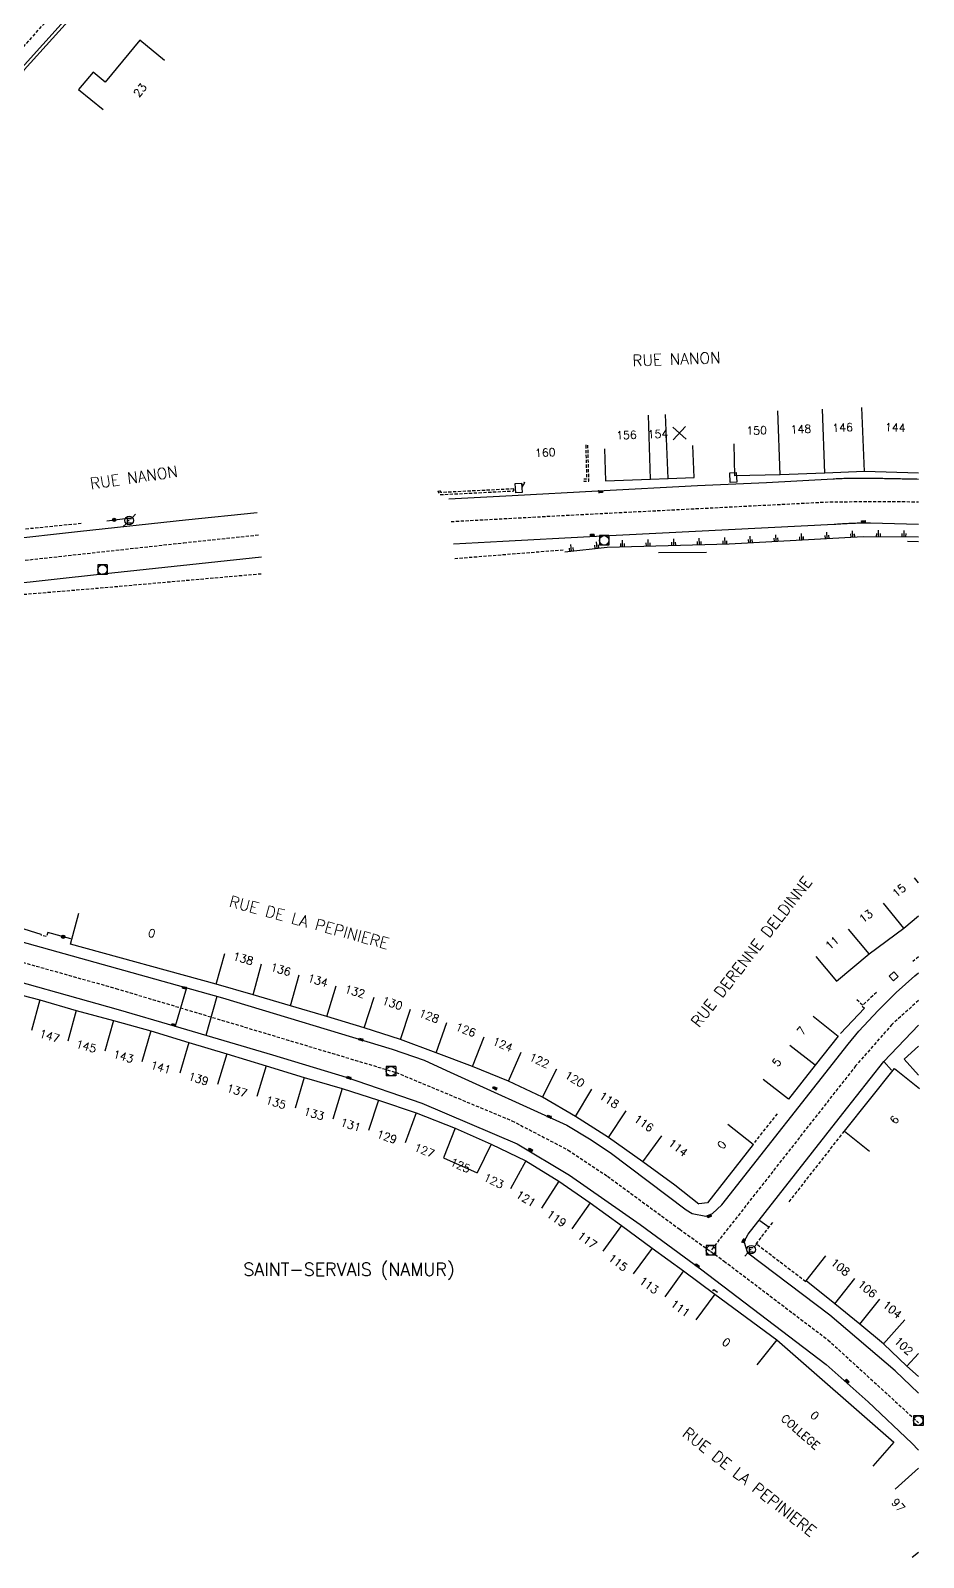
# Model space of a CAD drawing. Header units: millimetres. Extents: x 184000 to 185001, y 129000 to 130000.
# Drawn here: x 184861.3 to 185000.8, y 129208.7 to 129447.3 of the extents above; entities that cross this region are included whole.
import ezdxf
from ezdxf.enums import TextEntityAlignment as Align

# ---------------------------------------------------------------- set-up
doc = ezdxf.new("R2010")
doc.units = ezdxf.units.MM
doc.linetypes.add('DASHED', pattern=[0.75, 0.5, -0.25])
doc.layers.get('0').update_dxf_attribs({"linetype": 'CONTINUOUS'})
for name, color, linetype in [('W0001', 6, 'DASHED'), ('W0008', 7, 'CONTINUOUS'), ('W0100', 7, 'CONTINUOUS'), ('W0112', 1, 'DASHED'), ('W0211', 2, 'CONTINUOUS'), ('W0302', 3, 'CONTINUOUS'), ('W0322', 7, 'CONTINUOUS'), ('W0334', 7, 'CONTINUOUS'), ('W0400', 7, 'CONTINUOUS'), ('W0420', 7, 'CONTINUOUS'), ('W0471', 7, 'CONTINUOUS'), ('W0980', 7, 'CONTINUOUS'), ('W0984', 7, 'CONTINUOUS'), ('W0989', 7, 'CONTINUOUS'), ('W0991', 7, 'CONTINUOUS'), ('W1102', 7, 'CONTINUOUS'), ('W1471', 7, 'CONTINUOUS')]:
    doc.layers.add(name, color=color, linetype=linetype)
doc.styles.get("Standard").update_dxf_attribs({"font": 'romans.shx', "width": 0.85})

# ---------------------------------------------------------------- blocks, each defined once
blk = doc.blocks.new('t322o')
at = {"color": 0, "linetype": 'Continuous'}
for radius in [0.25, 0.15]:
    blk.add_circle((0, 0), radius, dxfattribs=at)
blk = doc.blocks.new('t112o')
at = {"color": 0, "linetype": 'Continuous'}
for p, q in [((-0.5, 0.5), (0.5, 0.5)), ((-0.5, -0.5), (-0.5, 0.5)), ((0.5, 0.5), (0.5, -0.5)), ((0.5, -0.5), (-0.5, -0.5))]:
    blk.add_line(p, q, dxfattribs=at)
blk = doc.blocks.new('T400')
for p, q in [((-0.15, 0.3), (0.15, 0.3)), ((-0.15, -0.25), (-0.15, 0.3)), ((-0.15, 0.15), (0.15, 0.15)), ((-0.15, 0), (0.15, 0)), ((0.15, 0.3), (0.15, -0.25)), ((-0.15, -0.15), (0.15, -0.15)), ((-0.15, -0.25), (-0.15, -0.3)), ((-0.15, -0.3), (0.15, -0.3)), ((0.15, -0.3), (0.15, -0.25))]:
    blk.add_line(p, q)
blk = doc.blocks.new('T420')
for p, q in [((0.75, 0.75), (-0.75, 0.75)), ((-0.75, 0.75), (-0.75, -0.75)), ((0.75, 0.75), (0.75, -0.75)), ((0.75, -0.75), (-0.75, -0.75))]:
    blk.add_line(p, q)
blk.add_ellipse((0, 0), major_axis=(-0.53, 0.53), ratio=1, start_param=3.926991, end_param=10.210176)
blk = doc.blocks.new('T471')
for p, q in [((-0.333334, 0.333334), (-0.333334, -0.333334)), ((-0.333334, 0.333334), (0.333334, 0.333334)), ((-0.333334, 0), (0, 0)), ((0.500001, 0.500001), (1.000002, 1.000002)), ((-0.500001, -0.500001), (-1.000002, -1.000002)), ((-0.333334, -0.333334), (0.333334, -0.333334))]:
    blk.add_line(p, q)
blk.add_ellipse((0, 0), major_axis=(0.471405, 0.471405), ratio=1, start_param=5.4977871438, end_param=11.780972451)
blk = doc.blocks.new('t211o')
at = {"color": 0, "linetype": 'Continuous'}
for p, q in [((-0.29, 0.5), (-0.29, 0)), ((0, 1), (0, 0)), ((0.29, 0.5), (0.29, 0))]:
    blk.add_line(p, q, dxfattribs=at)
blk = doc.blocks.new('t991o')
at = {"color": 0, "linetype": 'Continuous'}
for p, q in [((-1, 1), (1, -1)), ((-1, -1), (1, 1))]:
    blk.add_line(p, q, dxfattribs=at)
blk = doc.blocks.new('T1471')
at = {"color": 0, "linetype": 'Continuous', "flags": 128}
blk.add_lwpolyline([(-0.75, -0.5), (-0.75, 0.5), (0.75, 0.5), (0.75, -0.5), (-0.75, -0.5)], dxfattribs=at)

msp = doc.modelspace()

# ---------------------------------------------------------------- linework, layer by layer
at = {"layer": 'W0001'}
msp.add_lwpolyline([(184773.22, 129366.4, -0.238236), (184780.47, 129367.94, 0.171466), (184793.02, 129369.55), (184796.15, 129373.46), (184802.93, 129381.54), (184807.67, 129385.83), (184817.87, 129392.32), (184832.24, 129403.35), (184838.52, 129408.3), (184844.07, 129414.89), (184849.74, 129425.9), (184858.2, 129442.45), (184879.16, 129466.06, -0.018066), (184906.7, 129491.44, 0.017177), (184919.43, 129504.38), (184927.96, 129516.73), (184945.43, 129541.42)], format="xyb", dxfattribs=at)
at = {"layer": 'W0001', "flags": 128}
msp.add_lwpolyline([(184926.99, 129370.56), (184948.06, 129371.7), (184972.93, 129372.96), (184986.18, 129373.64), (184996.71, 129373.71), (185000, 129373.62)], dxfattribs=at)
at = {"layer": 'W0001'}
for points in [[(184811.26, 129359.12), (184818.67, 129359.95), (184828.25, 129360.89), (184843.32, 129362.63), (184885.22, 129367.24), (184897.04, 129368.49)], [(184828.26, 129310.63), (184874.62, 129297.62), (184918.39, 129284.5), (184936.49, 129276.95), (184945.28, 129272.38), (184951.41, 129268.29), (184962.7, 129260), (184969.63, 129255.03), (184985.86, 129242.72), (185000, 129229.78)], [(185000, 129295.74), (184995.85, 129292), (184990.18, 129285.53), (184967.47, 129256.58)]]:
    msp.add_lwpolyline(points, dxfattribs=at)
at = {"layer": 'W0008'}
for points in [[(184873.22, 129456.22), (184859.9, 129441.39)], [(184810.86, 129362.59), (184829.14, 129364.63), (184844.81, 129366.34), (184869.09, 129369.03), (184885.48, 129370.81), (184896.69, 129371.98)], [(184897.39, 129365.01), (184872.53, 129362.32), (184841.84, 129358.93)], [(184857.19, 129305.7), (184891.29, 129296.15), (184917.79, 129288.16), (184922.78, 129286.4), (184926.29, 129284.81), (184945.08, 129276.28), (184948.6, 129274.12), (184951.83, 129271.97), (184963.71, 129263.01), (184964.64, 129262.47), (184966.76, 129262.06), (184967.82, 129262.45), (184969.3, 129263.82), (184988.99, 129288.89), (184990.66, 129290.97), (184993.69, 129294.2), (184996.49, 129296.98), (184999.42, 129299.59), (185000, 129300.07)], [(184852.72, 129300.57), (184875.01, 129294.32), (184883.89, 129291.74), (184899.1, 129287.25), (184910.58, 129283.74), (184922.4, 129279.71), (184937.29, 129273.36), (184945.48, 129268.47), (184956.51, 129260.74), (184965.94, 129253.8), (184985.57, 129238.88), (184992.16, 129233.03), (184998.98, 129226.58), (185000, 129225.48)], [(185000, 129234.4), (184996.35, 129237.91), (184986.15, 129246.56), (184973.32, 129256.27), (184972.78, 129258.11), (184973.4, 129259.24), (184988.18, 129278.1), (184994.57, 129286.22), (185000, 129291.86)]]:
    msp.add_lwpolyline(points, dxfattribs=at)
at = {"layer": 'W0008', "flags": 128}
for points in [[(185000, 129377.14), (184999.98, 129377.14), (184999.73, 129377.15), (184999.48, 129377.16), (184999.22, 129377.16), (184998.97, 129377.17), (184998.72, 129377.17), (184998.47, 129377.18), (184998.22, 129377.19), (184997.96, 129377.19), (184997.71, 129377.2), (184997.46, 129377.2), (184997.21, 129377.21), (184996.95, 129377.21), (184996.7, 129377.22), (184996.45, 129377.22), (184996.2, 129377.23), (184995.95, 129377.23), (184995.69, 129377.24), (184995.44, 129377.24), (184995.19, 129377.25), (184994.94, 129377.25), (184994.68, 129377.25), (184994.43, 129377.26), (184994.17, 129377.26), (184993.92, 129377.26), (184993.67, 129377.26), (184993.41, 129377.27), (184993.16, 129377.27), (184992.9, 129377.27), (184992.65, 129377.27), (184992.4, 129377.27), (184992.14, 129377.27), (184991.89, 129377.27), (184991.63, 129377.28), (184991.37, 129377.28), (184991.11, 129377.28), (184990.85, 129377.29), (184990.58, 129377.29), (184990.32, 129377.29), (184990.06, 129377.3), (184989.8, 129377.3), (184989.54, 129377.29), (184989.3, 129377.29), (184989.05, 129377.28), (184988.81, 129377.28), (184988.57, 129377.27), (184988.33, 129377.26), (184988.09, 129377.25), (184987.85, 129377.24), (184987.61, 129377.23), (184987.37, 129377.22), (184987.13, 129377.21), (184986.89, 129377.19), (184986.65, 129377.18), (184976.24, 129376.61), (184965.47, 129376.12), (184949.89, 129375.28), (184936.54, 129374.59), (184926.64, 129374.04)], [(184927.34, 129367.08), (184935.05, 129367.5), (184948.68, 129368.24), (184986.83, 129370.15), (184987.09, 129370.17), (184987.34, 129370.18), (184987.6, 129370.2), (184987.85, 129370.21), (184988.11, 129370.23), (184988.36, 129370.24), (184988.62, 129370.25), (184988.87, 129370.27), (184989.12, 129370.28), (184989.38, 129370.29), (184989.63, 129370.3), (184989.89, 129370.31), (184990.14, 129370.32), (184990.4, 129370.33), (184990.65, 129370.33), (184990.92, 129370.34), (184991.18, 129370.35), (184991.45, 129370.35), (184991.72, 129370.35), (184991.98, 129370.35), (184992.25, 129370.35), (184992.52, 129370.35), (185000, 129370.13)]]:
    msp.add_lwpolyline(points, dxfattribs=at)
at = {"layer": 'W0100'}
for p, q in [((184997.76, 129286.56), (185000, 129288.58)), ((184997.76, 129286.56), (185000, 129284.08)), ((184988.43, 129275.33), (184996.23, 129285.11)), ((184996.23, 129285.11), (185000.14, 129281.99)), ((184927.62, 129275.81), (184933.23, 129273.31)), ((184988.43, 129275.33), (184992.34, 129272.21)), ((184925.81, 129271.15), (184931.06, 129268.8)), ((184982.44, 129251.93), (184985.54, 129255.85))]:
    msp.add_line(p, q, dxfattribs=at)
for points in [[(184882.22, 129442.6), (184878.35, 129445.77), (184872.98, 129439.2), (184871.08, 129440.76), (184868.77, 129438.07), (184872.64, 129434.9)], [(184965.68, 129263.93), (184961.96, 129266.88), (184956.95, 129270.56), (184951.56, 129274.34), (184946.42, 129277.59), (184941.25, 129280.61), (184935.95, 129283.11), (184930.33, 129285.41), (184924.65, 129287.57), (184919.07, 129289.64), (184913.43, 129291.48), (184907.6, 129293.23), (184901.92, 129294.91), (184896.06, 129296.64), (184890.28, 129298.29), (184867.53, 129304.55), (184868.86, 129309.37)], [(184983.97, 129302.61), (184987.18, 129298.77), (184992.27, 129303.04), (184997.69, 129307.06), (185000, 129308.95)], [(184816.23, 129276.68), (184819.36, 129282.14), (184822.3, 129287.43), (184825.4, 129292.74), (184831.39, 129303.2), (184833.17, 129303.99), (184839.41, 129302.29), (184845.39, 129300.64), (184851.18, 129299.06), (184856.91, 129297.35), (184862.76, 129295.85), (184868.45, 129294.18), (184874.25, 129292.62), (184880.07, 129290.98), (184886.05, 129289.18), (184891.94, 129287.38), (184898.08, 129285.51), (184904.03, 129283.7), (184909.98, 129281.98), (184915.67, 129280.16), (184921.55, 129278.18), (184927.62, 129275.81)], [(184983.53, 129293.28), (184987.46, 129290.18), (184983.88, 129285.65), (184979.69, 129280.31), (184975.76, 129283.4)], [(184974.16, 129273.26), (184970.22, 129276.35)], [(184933.23, 129273.31), (184938.67, 129270.7), (184943.83, 129267.49), (184948.72, 129264.15), (184953.63, 129260.6), (184958.39, 129257.07), (184963.3, 129253.5), (184968.21, 129249.88), (184977.88, 129242.71), (184996.15, 129226.73), (184992.86, 129222.97)], [(184974.16, 129273.26), (184967.06, 129264.14), (184965.66, 129263.95)], [(185000, 129236.98), (184998.2, 129238.63), (184994.52, 129242.1), (184990.81, 129245.2), (184986.93, 129248.37), (184982.44, 129251.93)], [(184967.86, 129250.36), (184968.01, 129250.58), (184968.62, 129250.15)], [(184996.37, 129219.4), (185000, 129222.66)]]:
    msp.add_lwpolyline(points, dxfattribs=at)
at = {"layer": 'W0100', "flags": 128}
for points in [[(184950.93, 129381.93), (184951.1, 129376.94), (184958.16, 129377.19), (184960.92, 129377.28), (184964.98, 129377.46), (184964.76, 129382.45)], [(185000, 129378.12), (184991.57, 129378.39), (184985.37, 129378.11), (184978.39, 129377.87), (184971.32, 129377.72), (184971.22, 129382.72)]]:
    msp.add_lwpolyline(points, dxfattribs=at)
at = {"layer": 'W0112'}
for p, q in [((184860.53, 129369.42), (184869.19, 129370.29)), ((185000, 129302.55), (184999.12, 129301.85)), ((184977.91, 129278.05), (184974.15, 129273.27)), ((184979.8, 129264.31), (184988.43, 129275.32))]:
    msp.add_line(p, q, dxfattribs=at)
at = {"layer": 'W0112', "flags": 128}
for points in [[(184948.02, 129382.47), (184948.16, 129377.2), (184947.7, 129377.18), (184947.71, 129376.84), (184948.51, 129376.88), (184948.36, 129382.48)], [(184938.43, 129376.67), (184938.19, 129375.98), (184938.13, 129376), (184938.38, 129376.69)], [(184936.79, 129375.66), (184925.46, 129375.08), (184925.17, 129375.46), (184924.92, 129375.27), (184925.32, 129374.76), (184936.81, 129375.34)]]:
    msp.add_lwpolyline(points, close=True, dxfattribs=at)
msp.add_lwpolyline([(184927.56, 129364.79), (184944.73, 129366.16)], dxfattribs=at)
at = {"layer": 'W0112'}
for points in [[(184897.33, 129362.36), (184871.19, 129360.05), (184840.99, 129357.54)], [(184863.99, 129306.36), (184863.76, 129305.71), (184863, 129305.92), (184862.98, 129306.05)], [(184993.44, 129297.01), (184991.27, 129294.99), (184990.24, 129295.96)], [(184982.39, 129251.81), (184974.63, 129257.71), (184977.31, 129261.15)]]:
    msp.add_lwpolyline(points, dxfattribs=at)
at = {"layer": 'W0211', "flags": 128}
msp.add_lwpolyline([(184944.77, 129365.84), (184951.39, 129366.57), (184970.42, 129367.07), (184991.35, 129368.22), (185000, 129368.16)], dxfattribs=at)
at = {"layer": 'W0302', "flags": 128}
for points in [[(184998.27, 129367.5), (185000, 129367.43)], [(184959.41, 129365.72), (184966.86, 129365.75)]]:
    msp.add_lwpolyline(points, dxfattribs=at)
at = {"layer": 'W0322'}
for p, q in [((184873.24, 129370.67), (184876.85, 129371.14)), ((184862.98, 129306.05), (184859.45, 129307.16)), ((184867.61, 129305.36), (184864, 129306.36))]:
    msp.add_line(p, q, dxfattribs=at)
at = {"layer": 'W0334'}
for p, q in [((184885.64, 129297.74), (184883.88, 129291.75)), ((184888.72, 129290.32), (184890.45, 129296.39)), ((184994.57, 129286.23), (184995.77, 129284.83)), ((184975.21, 129261.35), (184976.65, 129260.33))]:
    msp.add_line(p, q, dxfattribs=at)
for points in [[(184873.59, 129455.88), (184860.3, 129441.1), (184859.63, 129439.94), (184851.81, 129424.86), (184846.11, 129413.87), (184845.52, 129412.96), (184844.84, 129412.17), (184840.54, 129407.41), (184820.18, 129392.26), (184818.54, 129391.04), (184817.27, 129390.2), (184812.09, 129386.86), (184809.45, 129385.03), (184807.52, 129383.43), (184804.15, 129380.41), (184802.85, 129379.03), (184797.61, 129372.53), (184794.06, 129367.81), (184790.31, 129362.45)], [(184991.18, 129294.86), (184991.55, 129294.52), (184987.79, 129290.56)]]:
    msp.add_lwpolyline(points, dxfattribs=at)
at = {"layer": 'W1102'}
for p, q in [((185000, 129314.1), (184999.36, 129314.89)), ((184997.69, 129307.06), (184994.52, 129310.93)), ((184992.27, 129303.04), (184989.06, 129306.88)), ((184890.28, 129298.29), (184891.63, 129303.1)), ((184896.06, 129296.64), (184897.37, 129301.47)), ((184901.92, 129294.91), (184903.24, 129299.74)), ((184907.6, 129293.23), (184909.03, 129298.02)), ((184862.76, 129295.85), (184861.44, 129291.03)), ((184913.43, 129291.48), (184914.97, 129296.24)), ((184868.45, 129294.18), (184867.1, 129289.36)), ((184874.25, 129292.62), (184872.93, 129287.8)), ((184919.07, 129289.64), (184920.66, 129294.38)), ((184924.65, 129287.57), (184926.32, 129292.29)), ((184880.07, 129290.98), (184878.68, 129286.18)), ((184930.33, 129285.41), (184932.13, 129290.07)), ((184886.05, 129289.18), (184884.6, 129284.4)), ((184935.95, 129283.11), (184937.94, 129287.69)), ((184983.88, 129285.65), (184979.92, 129288.7)), ((184891.94, 129287.38), (184890.48, 129282.59)), ((184898.08, 129285.51), (184896.63, 129280.72)), ((184904.03, 129283.7), (184902.64, 129278.9)), ((184941.25, 129280.61), (184943.53, 129285.07)), ((184909.98, 129281.98), (184908.52, 129277.2)), ((184946.42, 129277.59), (184948.99, 129281.88)), ((184915.67, 129280.16), (184914.1, 129275.41)), ((184921.55, 129278.18), (184919.84, 129273.48)), ((184951.56, 129274.34), (184954.32, 129278.51)), ((184927.62, 129275.81), (184925.81, 129271.15)), ((184933.23, 129273.31), (184931.06, 129268.8)), ((184956.95, 129270.56), (184959.91, 129274.59)), ((184938.67, 129270.7), (184936.26, 129266.31)), ((184943.83, 129267.49), (184941.1, 129263.3)), ((184948.72, 129264.15), (184945.85, 129260.06)), ((184953.63, 129260.6), (184950.67, 129256.57)), ((184958.39, 129257.07), (184955.45, 129253.03)), ((184963.3, 129253.5), (184960.35, 129249.46)), ((184986.93, 129248.37), (184990.03, 129252.29)), ((184968.21, 129249.88), (184965.24, 129245.86)), ((184990.81, 129245.2), (184993.97, 129249.07)), ((184994.52, 129242.1), (184997.84, 129245.85)), ((184977.88, 129242.71), (184974.74, 129238.81)), ((184998.2, 129238.63), (185000, 129240.57)), ((185000, 129209.51), (184999.02, 129208.73))]:
    msp.add_line(p, q, dxfattribs=at)
at = {"layer": 'W1102', "flags": 128}
for points in [[(184978.39, 129377.87), (184978.04, 129387.86)], [(184985.37, 129378.11), (184985.02, 129388.1)], [(184991.57, 129378.39), (184991.12, 129388.38)], [(184958.16, 129377.19), (184957.8, 129387.18)], [(184960.92, 129377.28), (184960.49, 129387.27)]]:
    msp.add_lwpolyline(points, dxfattribs=at)

# ---------------------------------------------------------------- block references
at = {"layer": 'W0112', "rotation": 311.2094047613414}
msp.add_blockref('t112o', (184996.12, 129299.51), dxfattribs=at)
at = {"layer": 'W0211'}
for p, rotation in [((184981.71, 129367.69), 3.155821909513901), ((184985.7, 129367.91), 3.155821909513901), ((184989.7, 129368.13), 3.155821909513901), ((184993.7, 129368.2), 359.5776618502042), ((184997.7, 129368.17), 359.5776618502042), ((184945.77, 129365.95), 6.317265540537949), ((184949.74, 129366.39), 6.317265540537949), ((184953.73, 129366.63), 1.483508650587947), ((184957.73, 129366.74), 1.483508650587947), ((184961.73, 129366.84), 1.483508650587947), ((184965.73, 129366.95), 1.483508650587947), ((184969.73, 129367.05), 1.483508650587947), ((184973.72, 129367.25), 3.155821909513901), ((184977.72, 129367.47), 3.155821909513901)]:
    msp.add_blockref('t211o', p, dxfattribs=dict(at, rotation=rotation))
at = {"layer": 'W0322'}
for p, rotation in [((184874.37, 129370.82), 7.365330577950703), ((184866.41, 129305.69), 164.5889385661813)]:
    msp.add_blockref('t322o', p, dxfattribs=dict(at, rotation=rotation))
at = {"layer": 'W0400'}
for p, rotation in [((184950.34, 129375.2), 273.0875838492536), ((184991.42, 129370.51), 90.88234391158483), ((184949.07, 129368.43), 92.86010700988953), ((184885.35, 129297.72), 74.62242042219351), ((184883.66, 129291.92), 73.51942039623249), ((184912.92, 129289.64), 73.15425150034937), ((184911.03, 129283.66), 71.44801552820556), ((184933.83, 129282.04), 65.9509460863798), ((184942.35, 129277.59), 66.53796925949291), ((184939.41, 129272.41), 58.41923686540607), ((184967.34, 129262.05), 111.5872737350311), ((184972.68, 129258.19), 157.296896322119), ((184965.46, 129254.28), 55.16177756108213), ((184988.85, 129236.27), 47.6382622268433)]:
    msp.add_blockref('T400', p, dxfattribs=dict(at, rotation=rotation))
at = {"layer": 'W0420'}
for p in [(184950.9, 129367.6), (184872.54, 129363.03), (184917.59, 129284.7), (184967.56, 129256.7), (184999.95, 129230.12)]:
    msp.add_blockref('T420', p, dxfattribs=at)
at = {"layer": 'W0471'}
for p in [(184876.72, 129370.71), (184973.86, 129256.82)]:
    msp.add_blockref('T471', p, dxfattribs=at)
at = {"layer": 'W0991', "rotation": 2.492927714239162}
msp.add_blockref('t991o', (184962.65, 129384.36), dxfattribs=at)
at = {"layer": 'W1471'}
for p, rotation in [((184971.07, 129377.43), 272.5853061686789), ((184937.54, 129375.8), 272.9592786586604)]:
    msp.add_blockref('T1471', p, dxfattribs=dict(at, rotation=rotation))

# ---------------------------------------------------------------- texts
at = {"layer": 'W0980'}
msp.add_text('SAINT-SERVAIS (NAMUR)', height=2, dxfattribs=at).set_placement((184911.04, 129253.6), align=Align.MIDDLE)
at = {"layer": 'W0984'}
msp.add_text('COLLEGE', height=1.25, rotation=318.8311, dxfattribs=at).set_placement((184981.56, 129228.34), align=Align.MIDDLE)
at = {"layer": 'W0989'}
for s, rotation, p in [('RUE NANON', 2.0078, (184962.19, 129395.94)), ('RUE NANON', 8.1888, (184877.45, 129377.44)), ('RUE DERENNE DELDINNE', 52.0733, (184973.91, 129303.35)), ('RUE DE LA PEPINIERE', 344.8297, (184904.83, 129307.94)), ('RUE DE LA PEPINIERE', 321.6451, (184973.58, 129220.53))]:
    msp.add_text(s, height=1.75, rotation=rotation, dxfattribs=at).set_placement(p, align=Align.MIDDLE)
at = {"layer": 'W0991'}
for s, rotation, p in [('23', 50.7039, (184878.41, 129437.95)), ('150', 1.1749, (184974.71, 129384.79)), ('148', 1.9902, (184981.63, 129384.99)), ('146', 2.586, (184988.15, 129385.24)), ('144', 358.1656, (184996.37, 129385.24)), ('156', 2.0114, (184954.38, 129384.06)), ('154', 1.9592, (184959.3, 129384.23)), ('15', 39.2713, (184996.96, 129312.92)), ('13', 36.5733, (184991.79, 129308.9)), ('0', 344.6034, (184880.23, 129306.24)), ('11', 39.9837, (184986.51, 129304.74)), ('138', 344.0925, (184894.52, 129302.28)), ('136', 343.5414, (184900.38, 129300.58)), ('134', 343.5034, (184906.18, 129298.86)), ('132', 343.2898, (184911.97, 129297.14)), ('130', 341.9325, (184917.82, 129295.31)), ('128', 339.6849, (184923.55, 129293.31)), ('147', 343.6108, (184864.27, 129290.19)), ('126', 339.1314, (184929.28, 129291.16)), ('7', 51.7023, (184981.74, 129291.01)), ('145', 344.9828, (184870.01, 129288.58)), ('143', 344.2397, (184875.8, 129286.99)), ('124', 337.6969, (184935.06, 129288.87)), ('141', 343.3108, (184881.64, 129285.29)), ('122', 334.8559, (184940.77, 129286.36)), ('5', 51.8567, (184977.85, 129286.07)), ('139', 342.9423, (184887.54, 129283.5)), ('120', 329.6486, (184946.3, 129283.45)), ('137', 343.0492, (184893.55, 129281.66)), ('135', 343.1486, (184899.63, 129279.81)), ('118', 327.7207, (184951.68, 129280.18)), ('133', 343.8691, (184905.58, 129278.05)), ('131', 342.2518, (184911.31, 129276.31)), ('116', 324.9176, (184957.1, 129276.56)), ('6', 51.4462, (184996.24, 129277.1)), ('129', 341.3391, (184916.97, 129274.44)), ('127', 338.7446, (184922.82, 129272.31)), ('114', 322.4077, (184962.43, 129272.74)), ('0', 51.8567, (184969.26, 129273.19)), ('125', 335.8509, (184928.43, 129269.98)), ('123', 334.3868, (184933.66, 129267.55)), ('121', 328.1612, (184938.68, 129264.8)), ('119', 325.6455, (184943.47, 129261.68)), ('117', 324.1293, (184948.26, 129258.31)), ('115', 323.476, (184953.06, 129254.8)), ('108', 321.5736, (184987.79, 129254.07)), ('113', 323.9563, (184957.9, 129251.25)), ('106', 320.7864, (184992, 129250.68)), ('111', 323.5865, (184962.79, 129247.66)), ('104', 320.162, (184995.9, 129247.46)), ('0', 323.4553, (184969.99, 129242.33)), ('102', 316.6774, (184997.69, 129241.76)), ('0', 318.8311, (184983.8, 129230.89)), ('97', 311.944, (184996.83, 129216.89))]:
    msp.add_text(s, height=1.25, rotation=rotation, dxfattribs=at).set_placement(p, align=Align.MIDDLE)
msp.add_text('160', height=1.25, rotation=3.1698, dxfattribs=at).set_placement((184941.7, 129381.32), align=Align.MIDDLE_CENTER)

doc.saveas('drawing.dxf')
